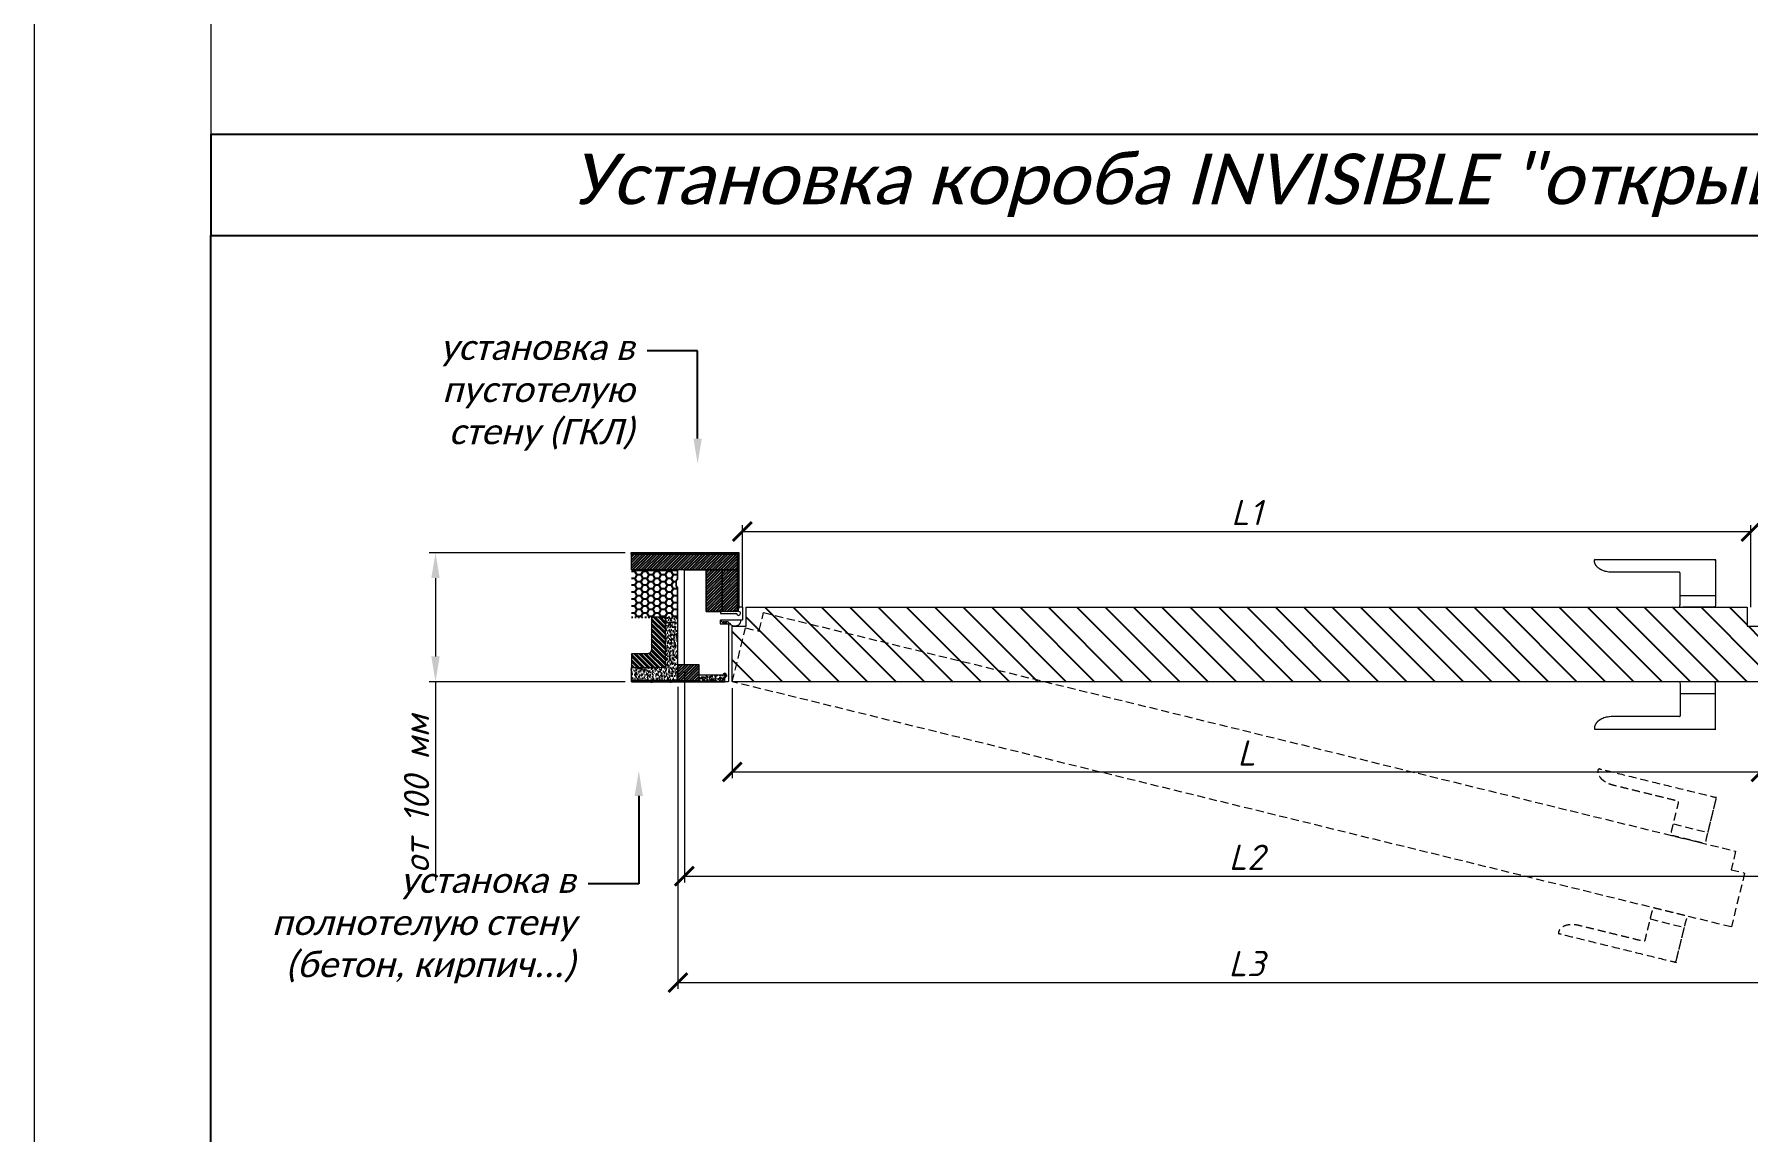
# Model space of a CAD drawing. Header units: millimetres. Extents: x 302870 to 307348, y 96600 to 99758.
# Drawn here: x 302870 to 304225, y 97302 to 98170 of the extents above; entities that cross this region are included whole.
import ezdxf
from ezdxf import colors
from ezdxf.entities.mleader import LeaderData, LeaderLine
from ezdxf.math import Vec2, Vec3

# ---------------------------------------------------------------- set-up
doc = ezdxf.new("R2010")
doc.units = ezdxf.units.MM
for name, pattern in [('03В_70-AC-01-AP-1-АBС_PL1А$0$02E_70-AC-01-АР-1-D_Plan -1 na otm.-4.500$0$HIDDENX2', [19.05, 12.7, -6.35]), ('K5LT_THIN_INCLUDED_TO_HATCHING', [0]), ('TRATTOPUNTO', [25.4, 12.7, -6.35, 0, -6.35])]:
    doc.linetypes.add(name, pattern=pattern)
doc.layers.get('Defpoints').update_dxf_attribs({"color": 172})
for name, color, linetype, lineweight in [('A34_Detail', 253, 'Continuous', 25), ('Короба', 7, 'Continuous', 15), ('Размеры', 7, 'Continuous', 9), ('Штамп-текст', 7, 'Continuous', 9)]:
    doc.layers.add(name, color=color, linetype=linetype, lineweight=lineweight)
doc.layers.add('RETINI', color=7, linetype='Continuous')
doc.styles.add('л30', font='isocpeur.ttf', dxfattribs={"oblique": 15})
doc.styles.add('Размер', font='arial.ttf', dxfattribs={"oblique": 15, "height": 40})
doc.dimstyles.new('ISO-26', dxfattribs={"dimtxt": 20, "dimasz": 20, "dimexe": 5, "dimexo": 5, "dimgap": 5, "dimtad": 1, "dimdec": 1, "dimzin": 9, "dimdsep": 46, "dimtxsty": 'л30', "dimcen": 2.5, "dimclrd": 256, "dimclre": 7, "dimclrt": 256, "dimadec": 0, "dimazin": 0, "dimtfac": 1, "dimtdec": 1, "dimtmove": 0, "dimatfit": 3, "dimfxl": 1, "dimlwd": 5, "dimlwe": 5, "dimarcsym": 0})
pattern_1 = [(45, (161312.751, -28481.1017), (-1.122532015, 1.122532015), [])]

# ---------------------------------------------------------------- blocks, each defined once
blk = doc.blocks.new('_ArchTick')
at = {"color": 0, "linetype": 'ByBlock', "const_width": 0.15}
blk.add_lwpolyline([(-0.5, -0.5), (0.5, 0.5)], dxfattribs=at)
blk = doc.blocks.new('*D12')
at = {"layer": 'Defpoints', "color": 0, "ltscale": 5, "transparency": 16777216}
for p in [(304227.9, 97776.6), (303429.9, 97711.7), (304227.9, 97711.7)]:
    blk.add_point(p, dxfattribs=at)
at = {"layer": 'Размеры', "color": 7, "lineweight": 5, "ltscale": 5, "transparency": 16777216}
for p, q in [((303429.9, 97716.7), (303429.9, 97781.6)), ((304227.9, 97716.7), (304227.9, 97781.6))]:
    blk.add_line(p, q, dxfattribs=at)
at = {"layer": 'Размеры', "lineweight": 5, "ltscale": 5, "transparency": 16777216}
blk.add_line((303429.9, 97776.6), (304227.9, 97776.6), dxfattribs=at)
at = {"layer": 'Размеры', "lineweight": 5, "ltscale": 5, "transparency": 16777216, "xscale": 15, "yscale": 15, "zscale": 15, "rotation": 180}
blk.add_blockref('_ArchTick', (303429.9, 97776.6), dxfattribs=at)
at = {"layer": 'Размеры', "lineweight": 5, "ltscale": 5, "transparency": 16777216, "xscale": 15, "yscale": 15, "zscale": 15}
blk.add_blockref('_ArchTick', (304227.9, 97776.6), dxfattribs=at)
at = {"layer": 'Размеры', "ltscale": 5, "transparency": 16777216, "insert": (303828.9, 97791.6), "char_height": 20, "attachment_point": 5, "style": 'л30'}
blk.add_mtext('L1', dxfattribs=at)
blk = doc.blocks.new('*D13')
at = {"layer": 'Defpoints', "color": 0, "ltscale": 5, "transparency": 16777216}
for p in [(303384, 97671.2), (304273.8, 97671.2), (304273.8, 97503.9)]:
    blk.add_point(p, dxfattribs=at)
at = {"layer": 'Размеры', "color": 7, "lineweight": 5, "ltscale": 5, "transparency": 16777216}
for p, q in [((303384, 97666.2), (303384, 97498.9)), ((304273.8, 97666.2), (304273.8, 97498.9))]:
    blk.add_line(p, q, dxfattribs=at)
at = {"layer": 'Размеры', "lineweight": 5, "ltscale": 5, "transparency": 16777216}
blk.add_line((303384, 97503.9), (304273.8, 97503.9), dxfattribs=at)
at = {"layer": 'Размеры', "lineweight": 5, "ltscale": 5, "transparency": 16777216, "xscale": 15, "yscale": 15, "zscale": 15, "rotation": 180}
blk.add_blockref('_ArchTick', (303384, 97503.9), dxfattribs=at)
at = {"layer": 'Размеры', "lineweight": 5, "ltscale": 5, "transparency": 16777216, "xscale": 15, "yscale": 15, "zscale": 15}
blk.add_blockref('_ArchTick', (304273.8, 97503.9), dxfattribs=at)
at = {"layer": 'Размеры', "ltscale": 5, "transparency": 16777216, "insert": (303828.9, 97518.9), "char_height": 20, "attachment_point": 5, "style": 'л30'}
blk.add_mtext('L2', dxfattribs=at)
blk = doc.blocks.new('*D14')
at = {"layer": 'Defpoints', "color": 0, "ltscale": 5, "transparency": 16777216}
for p in [(303421.9, 97657.7), (304235.9, 97657.7), (304235.9, 97586.4)]:
    blk.add_point(p, dxfattribs=at)
at = {"layer": 'Размеры', "color": 7, "lineweight": 5, "ltscale": 5, "transparency": 16777216}
for p, q in [((303421.9, 97652.7), (303421.9, 97581.4)), ((304235.9, 97652.7), (304235.9, 97581.4))]:
    blk.add_line(p, q, dxfattribs=at)
at = {"layer": 'Размеры', "lineweight": 5, "ltscale": 5, "transparency": 16777216}
blk.add_line((303421.9, 97586.4), (304235.9, 97586.4), dxfattribs=at)
at = {"layer": 'Размеры', "lineweight": 5, "ltscale": 5, "transparency": 16777216, "xscale": 15, "yscale": 15, "zscale": 15, "rotation": 180}
blk.add_blockref('_ArchTick', (303421.9, 97586.4), dxfattribs=at)
at = {"layer": 'Размеры', "lineweight": 5, "ltscale": 5, "transparency": 16777216, "xscale": 15, "yscale": 15, "zscale": 15}
blk.add_blockref('_ArchTick', (304235.9, 97586.4), dxfattribs=at)
at = {"layer": 'Размеры', "ltscale": 5, "transparency": 16777216, "insert": (303828.9, 97601.4), "char_height": 20, "attachment_point": 5, "style": 'л30'}
blk.add_mtext('L', dxfattribs=at)
blk = doc.blocks.new('*D15')
at = {"layer": 'Defpoints', "color": 0, "ltscale": 5, "transparency": 16777216}
for p in [(304279, 97672.5), (303378.9, 97658.7), (304279, 97419.8)]:
    blk.add_point(p, dxfattribs=at)
at = {"layer": 'Размеры', "color": 7, "lineweight": 5, "ltscale": 5, "transparency": 16777216}
for p, q in [((304279, 97667.5), (304279, 97414.8)), ((303378.9, 97653.7), (303378.9, 97414.8))]:
    blk.add_line(p, q, dxfattribs=at)
at = {"layer": 'Размеры', "lineweight": 5, "ltscale": 5, "transparency": 16777216}
blk.add_line((303378.9, 97419.8), (304279, 97419.8), dxfattribs=at)
at = {"layer": 'Размеры', "lineweight": 5, "ltscale": 5, "transparency": 16777216, "xscale": 15, "yscale": 15, "zscale": 15, "rotation": 180}
blk.add_blockref('_ArchTick', (303378.9, 97419.8), dxfattribs=at)
at = {"layer": 'Размеры', "lineweight": 5, "ltscale": 5, "transparency": 16777216, "xscale": 15, "yscale": 15, "zscale": 15}
blk.add_blockref('_ArchTick', (304279, 97419.8), dxfattribs=at)
at = {"layer": 'Размеры', "ltscale": 5, "transparency": 16777216, "insert": (303828.9, 97434.8), "char_height": 20, "attachment_point": 5, "style": 'л30'}
blk.add_mtext('L3', dxfattribs=at)
blk = doc.blocks.new('*D33')
at = {"layer": 'Defpoints', "color": 0, "ltscale": 5, "transparency": 16777216}
for p in [(303342.1, 97759.7), (303187.1, 97657.7), (303342.1, 97657.7)]:
    blk.add_point(p, dxfattribs=at)
at = {"layer": 'Размеры', "color": 7, "lineweight": 5, "ltscale": 5, "transparency": 16777216}
for p, q in [((303337.1, 97759.7), (303182.1, 97759.7)), ((303337.1, 97657.7), (303182.1, 97657.7))]:
    blk.add_line(p, q, dxfattribs=at)
at = {"layer": 'Размеры', "lineweight": 5, "ltscale": 5, "transparency": 16777216}
for p, q in [((303187.1, 97739.7), (303187.1, 97677.7)), ((303187.1, 97657.7), (303187.1, 97500.4))]:
    blk.add_line(p, q, dxfattribs=at)
at = {"layer": 'Размеры', "ltscale": 5, "transparency": 16777216}
for points in [[(303183.8, 97739.7), (303190.4, 97739.7), (303187.1, 97759.7)], [(303183.8, 97677.7), (303190.4, 97677.7), (303187.1, 97657.7)]]:
    blk.add_solid(points, dxfattribs=at)
at = {"layer": 'Размеры', "ltscale": 5, "transparency": 16777216, "insert": (303172.1, 97569), "char_height": 20, "attachment_point": 5, "rotation": 90, "style": 'л30'}
blk.add_mtext('от 100 мм', dxfattribs=at)

msp = doc.modelspace()

# ---------------------------------------------------------------- hatches: boundary and pattern name
at = {"layer": 'A34_Detail'}
h = msp.add_hatch(dxfattribs=at)
h.set_pattern_fill('ANSI31', color=256, scale=0.5, style=0)
h.set_pattern_definition(pattern_1)
h.paths.add_polyline_path([(303342.09, 97758.72), (303426.32, 97758.72), (303426.32, 97746.22), (303413.82, 97746.22), (303401.32, 97746.22), (303342.09, 97746.22)])
h = msp.add_hatch(dxfattribs=at)
h.set_pattern_fill('ANSI31', color=256, scale=0.5, style=0)
h.set_pattern_definition(pattern_1)
h.paths.add_polyline_path([(303401.32, 97746.22), (303413.82, 97746.22), (303413.82, 97713.22), (303401.62, 97713.22, -0.4142136), (303401.32, 97713.52)])
h = msp.add_hatch(dxfattribs=at)
h.set_pattern_fill('ANSI31', color=256, scale=0.5, style=0)
h.set_pattern_definition(pattern_1)
h.paths.add_polyline_path([(303413.82, 97746.22), (303426.32, 97746.22), (303426.32, 97713.22), (303413.82, 97713.22)])
h = msp.add_hatch(dxfattribs=at)
h.set_pattern_fill('ANSI31', color=256, scale=0.5, style=0)
h.set_pattern_definition(pattern_1)
h.paths.add_polyline_path([(303378.82, 97671.22), (303378.82, 97658.72), (303395.72, 97658.72), (303395.72, 97671.22)])
at = {"layer": 'RETINI', "linetype": 'Continuous'}
h = msp.add_hatch(dxfattribs=at)
h.set_pattern_fill('AR-CONC', color=8, scale=0.025, style=0)
h.set_pattern_definition([(50, (161312.751, -28481.1017), (4.554616725, -0.39847714), [0.47625, -5.23875]), (355, (161312.751, -28481.1017), (-0.88108554, 4.77642113), [0.381, -4.1910146]), (100.4514447, (161313.1306, -28481.135), (3.67353118, 4.3779438), [0.40475022, -4.45225611]), (46.1842, (161312.751, -28479.8317), (6.77697602, -1.0510582), [0.714375, -7.858125]), (96.6355576, (161313.316, -28479.919), (5.93510335, 6.18565311), [0.60712558, -6.6783902]), (351.184151, (161312.751, -28479.832), (5.93510335, 6.18565311), [0.57149918, -6.2864933]), (21, (161313.386, -28480.1492), (3.79035978, -2.556629955), [0.47625, -5.23875]), (326, (161313.386, -28480.149), (1.54505071, 4.60469915), [0.381, -4.191]), (71.451445, (161313.702, -28480.3623), (5.33541048, 2.04806922), [0.40475022, -4.45224844]), (37.5, (161312.751, -28481.1017), (0.077215081, 2.113875972), [0, -4.1402, 0, -4.2545, 0, -4.206875]), (7.5, (161312.751, -28481.1017), (1.670491563, 2.50451437), [0, -2.4257, 0, -4.04495, 0, -1.603375]), (327.5, (161311.335, -28481.1017), (3.389764879, -0.1432186), [0, -1.5875, 0, -4.953, 0, -6.57225]), (317.5, (161310.7, -28481.1017), (3.703229535, 0.635662276), [0, -2.06375, 0, -3.2893, 0, -4.66725])])
h.paths.add_polyline_path([(303342, 97759.72), (303426.9, 97759.72), (303426.9, 97758.72), (303426.9, 97715.88), (303426.32, 97715.88), (303426.32, 97746.22), (303426.32, 97758.72), (303342, 97758.72)])
h = msp.add_hatch(color=254, dxfattribs=at)
edge = h.paths.add_edge_path()
edge.add_line((303378.9, 97708.72), (303378.9, 97731.74))
edge.add_arc((303377.65, 97731.74), 1.25, 360, 415.61157)
edge.add_arc((303379.06, 97733.8), 1.25, 180, 235.61157, ccw=False)
edge.add_line((303377.81, 97733.8), (303377.81, 97737.3))
edge.add_arc((303379.06, 97737.3), 1.25, 124.38843, 180, ccw=False)
edge.add_arc((303377.65, 97739.37), 1.25, 304.38843, 360)
edge.add_line((303378.9, 97739.37), (303378.9, 97744.97))
edge.add_arc((303377.65, 97744.97), 1.25, 0, 90)
edge.add_line((303377.65, 97746.22), (303342.09, 97746.22))
edge.add_line((303342.09, 97746.22), (303342.09, 97745.62))
edge.add_line((303342.09, 97745.62), (303377.65, 97745.62))
edge.add_arc((303377.65, 97744.97), 0.65, 0, 90, ccw=False)
edge.add_line((303378.3, 97744.97), (303378.3, 97739.37))
edge.add_arc((303377.65, 97739.37), 0.65, -55.61157, 0, ccw=False)
edge.add_arc((303379.06, 97737.3), 1.85, 124.38843, 180)
edge.add_line((303377.21, 97737.3), (303377.21, 97733.8))
edge.add_arc((303379.06, 97733.8), 1.85, 180, 235.61157)
edge.add_arc((303377.65, 97731.74), 0.65, 0, 55.61157, ccw=False)
edge.add_line((303378.3, 97731.74), (303378.3, 97708.72))
edge.add_line((303378.3, 97708.72), (303378.9, 97708.72))
h = msp.add_hatch(dxfattribs=at)
h.set_pattern_fill('HONEY', angle=180)
h.set_pattern_definition([(180, (161312.8373, -28476.802), (-4.7625, -2.749630645), [3.175, -6.35]), (300, (161312.8373, -28476.802), (4.76249999, -2.749630663), [3.175, -6.35]), (240, (161312.8373, -28476.802), (-1e-08, -5.49926131), [-6.35, 3.175])])
edge = h.paths.add_edge_path()
edge.add_arc((303377.65, 97731.74), 0.65, 0, 55.61157)
edge.add_arc((303379.06, 97733.8), 1.85, 180, 235.61157, ccw=False)
edge.add_line((303377.21, 97733.8), (303377.21, 97737.3))
edge.add_arc((303379.06, 97737.3), 1.85, 124.38843, 180, ccw=False)
edge.add_arc((303377.65, 97739.37), 0.65, 304.38843, 360)
edge.add_line((303378.3, 97739.37), (303378.3, 97744.97))
edge.add_arc((303377.65, 97744.97), 0.65, 0, 90)
edge.add_line((303377.65, 97745.62), (303342.09, 97745.62))
edge.add_line((303342.09, 97745.62), (303342.09, 97708.72))
edge.add_line((303342.09, 97708.72), (303378.3, 97708.72))
edge.add_line((303378.3, 97708.72), (303378.3, 97731.74))
h = msp.add_hatch(dxfattribs=at)
h.set_pattern_fill('ANSI31', color=8, scale=5, angle=90)
h.set_pattern_definition([(135, (177650.14, -27955.498), (-11.2253202, -11.2253202), [])])
h.paths.add_polyline_path([(304235.88, 97701.67), (304224.87, 97701.67), (304224.87, 97716.72), (303432.94, 97716.72), (303432.94, 97702.22), (303432.94, 97701.67), (303421.92, 97701.67), (303421.92, 97657.72), (304235.88, 97657.72)])
h = msp.add_hatch(dxfattribs=at)
h.set_pattern_fill('AR-CONC', color=8, scale=0.025, angle=90, style=0)
h.set_pattern_definition([(140, (168412.2264, -31266.4342), (0.39847714, 4.554616725), [0.47625, -5.23875]), (85, (168412.2264, -31266.4342), (-4.77642113, -0.88108554), [0.381, -4.1910146]), (190.4514447, (168412.2596, -31266.0547), (-4.3779438, 3.67353118), [0.40475022, -4.45225611]), (136.1842, (168410.9564, -31266.434), (1.0510582, 6.77697602), [0.714375, -7.858125]), (186.6355576, (168411.044, -31265.8695), (-6.18565311, 5.93510335), [0.60712558, -6.6783902]), (81.184151, (168410.9564, -31266.434), (-6.18565311, 5.93510335), [0.57149918, -6.2864933]), (111, (168411.274, -31265.7992), (2.556629955, 3.79035978), [0.47625, -5.23875]), (56, (168411.274, -31265.7992), (-4.60469915, 1.54505071), [0.381, -4.191]), (161.451445, (168411.487, -31265.4834), (-2.04806922, 5.33541048), [0.40475022, -4.45224844]), (127.5, (168412.2264, -31266.4342), (-2.113875972, 0.077215081), [0, -4.1402, 0, -4.2545, 0, -4.206875]), (97.5, (168412.2264, -31266.4342), (-2.50451437, 1.670491563), [0, -2.4257, 0, -4.04495, 0, -1.603375]), (57.5, (168412.2264, -31267.8503), (0.1432186, 3.389764879), [0, -1.5875, 0, -4.953, 0, -6.57225]), (47.5, (168412.2264, -31268.4853), (-0.635662276, 3.703229535), [0, -2.06375, 0, -3.2893, 0, -4.66725])])
h.paths.add_polyline_path([(303342.09, 97658.72), (303378.9, 97658.72), (303378.9, 97671.42), (303378.9, 97708.72), (303369.1, 97708.72), (303369.1, 97668.92), (303342.09, 97668.92)])
h = msp.add_hatch(dxfattribs=at)
h.set_pattern_fill('ANSI32', scale=0.3, angle=90, style=0)
h.set_pattern_definition([(135, (168878.5, -31985.9), (-2.020557627, -2.020557627), []), (135, (168878.5, -31984.553), (-2.020557627, -2.020557627), [])])
edge = h.paths.add_edge_path()
edge.add_line((303342.09, 97668.92), (303369.1, 97668.92))
edge.add_line((303369.1, 97668.92), (303369.1, 97708.72))
edge.add_line((303369.1, 97708.72), (303358.1, 97708.72))
edge.add_line((303358.1, 97708.72), (303358.1, 97683.73))
edge.add_arc((303354.1, 97683.73), 4, -90, 0, ccw=False)
edge.add_line((303354.1, 97679.73), (303342.09, 97679.73))
edge.add_line((303342.09, 97679.73), (303342.09, 97668.92))
h = msp.add_hatch(dxfattribs=at)
h.set_pattern_fill('AR-CONC', color=8, scale=0.025, style=0)
h.set_pattern_definition([(50, (177361.032, -28572.0755), (4.554616725, -0.39847714), [0.47625, -5.23875]), (355, (177361.032, -28572.0755), (-0.88108554, 4.77642113), [0.381, -4.1910146]), (100.4514447, (177361.4115, -28572.1087), (3.67353118, 4.3779438), [0.40475022, -4.45225611]), (46.1842, (177361.032, -28570.8055), (6.77697602, -1.0510582), [0.714375, -7.858125]), (96.6355576, (177361.597, -28570.893), (5.93510335, 6.18565311), [0.60712558, -6.6783902]), (351.184151, (177361.032, -28570.8055), (5.93510335, 6.18565311), [0.57149918, -6.2864933]), (21, (177361.667, -28571.123), (3.79035978, -2.556629955), [0.47625, -5.23875]), (326, (177361.667, -28571.123), (1.54505071, 4.60469915), [0.381, -4.191]), (71.451445, (177361.983, -28571.336), (5.33541048, 2.04806922), [0.40475022, -4.45224844]), (37.5, (177361.032, -28572.0755), (0.077215081, 2.113875972), [0, -4.1402, 0, -4.2545, 0, -4.206875]), (7.5, (177361.032, -28572.0755), (1.670491563, 2.50451437), [0, -2.4257, 0, -4.04495, 0, -1.603375]), (327.5, (177359.6159, -28572.0755), (3.389764879, -0.1432186), [0, -1.5875, 0, -4.953, 0, -6.57225]), (317.5, (177358.981, -28572.0755), (3.703229535, 0.635662276), [0, -2.06375, 0, -3.2893, 0, -4.66725])])
h.paths.add_polyline_path([(303415.9, 97661.24, -0.3800824), (303416.08, 97661.44, 2.0614178), (303414.41, 97663.11, -0.3800824), (303414.21, 97662.93), (303395.72, 97662.93), (303395.72, 97658.72), (303378.9, 97658.72), (303342.09, 97658.72), (303342.09, 97657.72), (303416.1, 97657.72, -0.4142136), (303415.9, 97657.92)])

# ---------------------------------------------------------------- linework, layer by layer
at = {"color": 8, "linetype": 'Continuous', "lineweight": 15}
for p, q in [((304171.88, 97725.92), (304199.88, 97725.92)), ((304171.88, 97648.52), (304199.88, 97648.52))]:
    msp.add_line(p, q, dxfattribs=at)
at = {"color": 7, "linetype": 'TRATTOPUNTO', "ltscale": 0.1}
msp.add_line((303342.09, 97708.72), (303378.9, 97708.72), dxfattribs=at)
for p, q in [((303342.09, 97658.72), (303378.9, 97658.72)), ((303416.1, 97657.72), (303342.09, 97657.72))]:
    msp.add_line(p, q)
at = {"color": 251, "linetype": '03В_70-AC-01-AP-1-АBС_PL1А$0$02E_70-AC-01-АР-1-D_Plan -1 na otm.-4.500$0$HIDDENX2', "lineweight": 9, "ltscale": 0.5}
for p, q in [((304166.53, 97545.25), (304193.72, 97538.58)), ((304148.09, 97470.08), (304175.28, 97463.41))]:
    msp.add_line(p, q, dxfattribs=at)
at = {"ltscale": 5}
for points in [[(303009.41, 98010.74), (305137.81, 98010.74), (305137.81, 98090.52), (303009.41, 98090.52)], [(303009.41, 98010.74), (305137.81, 98010.74), (305137.81, 96670.12), (303009.41, 96670.12)]]:
    msp.add_lwpolyline(points, close=True, dxfattribs=at)
at = {"elevation": 0}
for points in [[(303426.32, 97758.72), (303342.09, 97758.72), (303342.09, 97759.72), (303426.9, 97759.72), (303426.9, 97758.72)], [(303426.9, 97758.72), (303426.9, 97715.88), (303426.32, 97715.88), (303426.32, 97758.72)]]:
    msp.add_lwpolyline(points, dxfattribs=at)
at = {"color": 251, "linetype": '03В_70-AC-01-AP-1-АBС_PL1А$0$02E_70-AC-01-АР-1-D_Plan -1 na otm.-4.500$0$HIDDENX2', "lineweight": 9, "ltscale": 0.5, "elevation": 0}
msp.add_lwpolyline([(303432.39, 97700.4), (303443.09, 97697.78), (303443.22, 97698.31), (303443.22, 97698.31), (303446.68, 97712.39), (304215.8, 97523.69), (304215.8, 97523.69), (304212.21, 97509.08), (304222.91, 97506.45), (304212.44, 97463.77), (303421.92, 97657.72)], close=True, dxfattribs=at)
at = {"color": 8, "linetype": 'Continuous', "lineweight": 15}
for points in [[(304199.88, 97753.52, 0), (304199.88, 97735.12, 0), (304199.88, 97716.72, 0), (304185.88, 97716.72, 0), (304171.88, 97716.72, 0), (304171.88, 97730.12, 0), (304171.88, 97743.52, 0), (304171.88, 97744.32, 0), (304171.08, 97744.32, 0), (304144.57, 97744.32, 0), (304118.06, 97744.32, 0), (304112.26, 97744.32, 0), (304108.16, 97747.01, 0), (304104.06, 97749.71, 0), (304104.06, 97753.52, 0), (304104.06, 97754.32, 0), (304104.86, 97754.32, 0), (304151.97, 97754.32, 0), (304199.08, 97754.32, 0), (304199.41, 97754.32, 0), (304199.65, 97754.08, 0), (304199.88, 97753.85, 0), (304199.88, 97753.52, 0), (304199.88, 97739.72, 0), (304199.88, 97725.92, 0)], [(304199.88, 97620.92, 0), (304199.88, 97639.32, 0), (304199.88, 97657.72, 0), (304185.88, 97657.72, 0), (304171.88, 97657.72, 0), (304171.88, 97644.32, 0), (304171.88, 97630.92, 0), (304171.88, 97630.12, 0), (304171.08, 97630.12, 0), (304144.57, 97630.12, 0), (304118.06, 97630.12, 0), (304112.26, 97630.12, 0), (304108.16, 97627.42, 0), (304104.06, 97624.73, 0), (304104.06, 97620.92, 0), (304104.06, 97620.12, 0), (304104.86, 97620.12, 0), (304151.97, 97620.12, 0), (304199.08, 97620.12, 0), (304199.41, 97620.12, 0), (304199.65, 97620.35, 0), (304199.88, 97620.59, 0), (304199.88, 97620.92, 0), (304199.88, 97634.72, 0), (304199.88, 97648.52, 0)]]:
    msp.add_rational_spline(points, [1, 1, 1, 1, 1, 1, 1, 0.707106781187, 1, 1, 1, 0.923879532511, 1, 0.923879532511, 1, 0.707106781187, 1, 1, 1, 0.923648733209, 1, 0.923648733209, 1, 1, 1], degree=2, knots=[0, 0, 0, 1, 1, 2, 2, 3, 3, 4.5707963, 4.5707963, 5.5707963, 5.5707963, 6.3561945, 6.3561945, 7.1415927, 7.1415927, 8.712389, 8.712389, 9.712389, 9.712389, 10.4989925, 10.4989925, 11.285596, 11.285596, 12.285596, 12.285596, 12.285596], dxfattribs=at)
at = {"color": 251, "linetype": '03В_70-AC-01-AP-1-АBС_PL1А$0$02E_70-AC-01-АР-1-D_Plan -1 na otm.-4.500$0$HIDDENX2', "lineweight": 9, "ltscale": 0.5}
for points in [[(304200.3, 97565.38, 0), (304195.92, 97547.51, 0), (304191.53, 97529.64, 0), (304177.94, 97532.98, 0), (304164.34, 97536.32, 0), (304167.53, 97549.33, 0), (304170.73, 97562.34, 0), (304170.92, 97563.12, 0), (304170.14, 97563.31, 0), (304144.39, 97569.63, 0), (304118.64, 97575.95, 0), (304113.01, 97577.33, 0), (304109.67, 97580.92, 0), (304106.33, 97584.52, 0), (304107.23, 97588.22, 0), (304107.43, 97589, 0), (304108.2, 97588.8, 0), (304153.96, 97577.58, 0), (304199.72, 97566.35, 0), (304200.04, 97566.27, 0), (304200.21, 97565.99, 0), (304200.38, 97565.7, 0), (304200.3, 97565.38, 0), (304197.01, 97551.98, 0), (304193.72, 97538.58, 0)], [(304168.71, 97436.6, 0), (304173.09, 97454.47, 0), (304177.47, 97472.34, 0), (304163.88, 97475.68, 0), (304150.28, 97479.02, 0), (304147.09, 97466, 0), (304143.89, 97452.99, 0), (304143.7, 97452.21, 0), (304142.93, 97452.4, 0), (304117.18, 97458.72, 0), (304091.43, 97465.04, 0), (304085.8, 97466.42, 0), (304081.17, 97464.78, 0), (304076.55, 97463.14, 0), (304075.64, 97459.44, 0), (304075.45, 97458.66, 0), (304076.22, 97458.47, 0), (304121.98, 97447.24, 0), (304167.74, 97436.02, 0), (304168.06, 97435.94, 0), (304168.34, 97436.11, 0), (304168.63, 97436.28, 0), (304168.71, 97436.61, 0), (304171.99, 97450.01, 0), (304175.28, 97463.41, 0)]]:
    msp.add_rational_spline(points, [1, 1, 1, 1, 1, 1, 1, 0.707106781187, 1, 1, 1, 0.923879532511, 1, 0.923879532511, 1, 0.707106781187, 1, 1, 1, 0.923648733209, 1, 0.923648733209, 1, 1, 1], degree=2, knots=[0, 0, 0, 1, 1, 2, 2, 3, 3, 4.5707963, 4.5707963, 5.5707963, 5.5707963, 6.3561945, 6.3561945, 7.1415927, 7.1415927, 8.712389, 8.712389, 9.712389, 9.712389, 10.4989925, 10.4989925, 11.285596, 11.285596, 12.285596, 12.285596, 12.285596], dxfattribs=at)
at = {"layer": 'Короба'}
for p, q in [((303378.9, 97708.72), (303378.3, 97708.72)), ((303378.9, 97658.72), (303378.9, 97708.72))]:
    msp.add_line(p, q, dxfattribs=at)
at = {"layer": 'Короба', "ltscale": 10}
msp.add_line((303342.09, 97657.72), (303342.09, 97668.92), dxfattribs=at)
at = {"layer": 'Короба', "elevation": 0}
msp.add_lwpolyline([(303426.32, 97746.22), (303342.09, 97746.22), (303342.09, 97758.72), (303426.32, 97758.72)], close=True, dxfattribs=at)
for points in [[(303378.9, 97708.66), (303378.9, 97731.74, 0.2475285), (303378.36, 97732.77, -0.2475285), (303377.81, 97733.8), (303377.81, 97737.3, -0.2475285), (303378.36, 97738.34, 0.2475285), (303378.9, 97739.37), (303378.9, 97744.97, 0.4142136), (303377.65, 97746.22), (303342.09, 97746.22)], [(303342.09, 97745.62), (303377.65, 97745.62, -0.4142136), (303378.3, 97744.97), (303378.3, 97739.37, -0.2475285), (303378.02, 97738.83, 0.2475285), (303377.21, 97737.3), (303377.21, 97733.8, 0.2475285), (303378.02, 97732.28, -0.2475285), (303378.3, 97731.74), (303378.3, 97708.72)], [(303428.56, 97705.43), (303428.56, 97706.32), (303428.56, 97706.37), (303428.54, 97706.41), (303428.53, 97706.45), (303428.5, 97706.48), (303428.47, 97706.52), (303428.43, 97706.54), (303428.38, 97706.55), (303428.34, 97706.57), (303428.3, 97706.57), (303428.25, 97706.56), (303428.21, 97706.55), (303428.17, 97706.52), (303428.13, 97706.5), (303428.11, 97706.46), (303428.08, 97706.42), (303419.04, 97706.42), (303419.03, 97706.45), (303419.01, 97706.47), (303418.98, 97706.5), (303418.95, 97706.51), (303418.92, 97706.52), (303418.89, 97706.52), (303418.85, 97706.51), (303418.82, 97706.49), (303418.79, 97706.48), (303418.77, 97706.45), (303418.76, 97706.42), (303418.16, 97706.42), (303418.14, 97706.45), (303418.12, 97706.47), (303418.1, 97706.5), (303418.06, 97706.51), (303418.03, 97706.52), (303418, 97706.52), (303417.97, 97706.51), (303417.94, 97706.5), (303417.91, 97706.48), (303417.89, 97706.45), (303417.87, 97706.42), (303417.25, 97706.42), (303417.23, 97706.45), (303417.21, 97706.48), (303417.18, 97706.5), (303417.15, 97706.51), (303417.12, 97706.52), (303417.09, 97706.52), (303417.05, 97706.51), (303417.02, 97706.49), (303417, 97706.47), (303416.98, 97706.45), (303416.96, 97706.42), (303416.25, 97706.42), (303416.24, 97706.45), (303416.22, 97706.48), (303416.19, 97706.5), (303416.16, 97706.51), (303416.12, 97706.52), (303416.09, 97706.52), (303416.06, 97706.51), (303416.03, 97706.5), (303416, 97706.48), (303415.98, 97706.45), (303415.96, 97706.42), (303413.73, 97706.42), (303413.66, 97706.42), (303413.59, 97706.4), (303413.53, 97706.39), (303413.47, 97706.36), (303413.41, 97706.32), (303413.36, 97706.28), (303413.31, 97706.23), (303413.27, 97706.18), (303413.24, 97706.12), (303413.21, 97706.06), (303413.19, 97705.99), (303413.18, 97705.93), (303413.18, 97705.86), (303413.19, 97705.79), (303413.2, 97705.72), (303413.22, 97705.66), (303413.25, 97705.6), (303413.41, 97705.32), (303415.11, 97703.52), (303415.15, 97703.49), (303415.19, 97703.46), (303415.23, 97703.44), (303415.28, 97703.43), (303415.33, 97703.43), (303415.38, 97703.43), (303415.43, 97703.44), (303415.47, 97703.46), (303415.52, 97703.49), (303415.55, 97703.53), (303415.58, 97703.57), (303415.6, 97703.61), (303415.62, 97703.66), (303415.63, 97703.71), (303415.63, 97703.75), (303415.62, 97703.81), (303415.6, 97703.85), (303415.58, 97703.89), (303414.64, 97705.32), (303415.41, 97705.32), (303417.1, 97703.52), (303417.14, 97703.49), (303417.18, 97703.46), (303417.23, 97703.44), (303417.28, 97703.43), (303417.32, 97703.43), (303417.37, 97703.43), (303417.42, 97703.44), (303417.47, 97703.46), (303417.51, 97703.49), (303417.54, 97703.53), (303417.58, 97703.57), (303417.6, 97703.61), (303417.61, 97703.66), (303417.62, 97703.71), (303417.62, 97703.75), (303417.61, 97703.81), (303417.6, 97703.85), (303417.57, 97703.89), (303416.63, 97705.32), (303417.96, 97705.32), (303418, 97705.32), (303418.1, 97705.31), (303418.2, 97705.29), (303418.3, 97705.26), (303418.39, 97705.22), (303418.48, 97705.18), (303418.56, 97705.12), (303418.64, 97705.07), (303418.72, 97705), (303418.79, 97704.93), (303418.85, 97704.86), (303418.91, 97704.77), (303418.96, 97704.69), (303419, 97704.6), (303419.04, 97704.51), (303419.06, 97704.41), (303419.09, 97704.32), (303419.1, 97704.22), (303419.1, 97704.12), (303419.1, 97704.02), (303418.92, 97702.05), (303419.03, 97702.05), (303419.1, 97702.07), (303419.16, 97702.08), (303419.24, 97702.11), (303419.3, 97702.14), (303419.36, 97702.18), (303419.41, 97702.23), (303419.45, 97702.29), (303419.49, 97702.34), (303419.52, 97702.41), (303419.55, 97702.48), (303419.57, 97702.55), (303419.77, 97703.7), (303419.74, 97703.7), (303419.7, 97703.72), (303419.68, 97703.74), (303419.66, 97703.77), (303419.65, 97703.81), (303419.64, 97703.84), (303419.65, 97703.87), (303419.66, 97703.91), (303419.68, 97703.94), (303419.71, 97703.96), (303419.74, 97703.98), (303419.77, 97703.98), (303419.81, 97703.99), (303419.84, 97703.98), (303419.88, 97703.97), (303419.9, 97703.95), (303419.92, 97703.92), (303419.94, 97703.89), (303419.94, 97703.85), (303419.94, 97703.82), (303419.93, 97703.79), (303419.91, 97703.75, 0.2712503), (303424.56, 97701.97, 0.1556705), (303427.7, 97703.32, 0.1798071), (303428.56, 97705.27), (303428.56, 97706.37)]]:
    msp.add_lwpolyline(points, format="xyb", dxfattribs=at)
at = {"layer": 'Короба', "color": 1, "elevation": 0}
msp.add_lwpolyline([(303401.32, 97746.22), (303401.32, 97713.22), (303407.86, 97713.22), (303412.72, 97713.22), (303412.72, 97711.72), (303425.21, 97711.72, -0.3800824), (303425.41, 97711.54, 2.0614178), (303427.08, 97713.21, -0.3800824), (303426.9, 97713.41), (303426.9, 97716.73, -0.4142136), (303427.1, 97716.93), (303429.42, 97716.93, -0.4142136), (303429.92, 97716.43), (303429.92, 97706.92, -0.4142136), (303429.42, 97706.42), (303412.62, 97706.42, 0.4142136), (303412.42, 97706.22), (303412.42, 97703.62, 0.4142136), (303412.62, 97703.42), (303418.12, 97703.42, -0.3999605), (303418.32, 97703.61), (303418.72, 97703.61, -0.4142136), (303418.92, 97703.41), (303418.92, 97658.22, -0.4142136), (303418.42, 97657.72), (303416.1, 97657.72, -0.4142136), (303415.9, 97657.92), (303415.9, 97661.24, -0.3800824), (303416.08, 97661.44, 2.0614178), (303414.41, 97663.11, -0.3800824), (303414.21, 97662.93), (303395.72, 97662.93), (303395.72, 97671.22), (303384.02, 97671.22), (303384.02, 97746.22)], format="xyb", close=True, dxfattribs=at)
at = {"layer": 'Короба', "ltscale": 10, "elevation": 0}
for points in [[(303413.82, 97713.22), (303401.32, 97713.22), (303401.32, 97746.22), (303413.82, 97746.22)], [(303426.32, 97713.22), (303413.82, 97713.22), (303413.82, 97746.22), (303426.32, 97746.22)]]:
    msp.add_lwpolyline(points, close=True, dxfattribs=at)
msp.add_lwpolyline([(303369.1, 97708.72), (303358.1, 97708.72), (303358.1, 97683.73, -0.4142136), (303354.1, 97679.73), (303342.09, 97679.73), (303342.09, 97668.92), (303369.1, 97668.92)], format="xyb", close=True, dxfattribs=at)
at = {"layer": 'Короба', "ltscale": 10}
msp.add_lwpolyline([(303378.9, 97671.22), (303378.9, 97658.72), (303395.72, 97658.72), (303395.72, 97671.22)], close=True, dxfattribs=at)
at = {"layer": 'Размеры', "linetype": 'K5LT_THIN_INCLUDED_TO_HATCHING'}
msp.add_line((303421.92, 97701.67), (303421.92, 97701.67), dxfattribs=at)
at = {"layer": 'Размеры', "linetype": 'K5LT_THIN_INCLUDED_TO_HATCHING', "elevation": 0}
msp.add_lwpolyline([(303421.92, 97701.67), (303432.94, 97701.67), (303432.94, 97702.22), (303432.94, 97702.22), (303432.94, 97716.72), (304224.87, 97716.72), (304224.87, 97716.72), (304224.87, 97701.67), (304235.88, 97701.67), (304235.88, 97657.72), (303421.92, 97657.72)], close=True, dxfattribs=at)
at = {"layer": 'Штамп-текст', "ltscale": 5}
for points in [[(307347.93, 96600.22), (307347.93, 99758.23), (302869.62, 99758.23), (302869.62, 96600.22)], [(303009.41, 96670.12), (307278.04, 96670.12), (307278.04, 99688.34), (303009.41, 99688.34)], [(307278.04, 96670.12), (307278.04, 99688.34), (303009.41, 99688.34), (303009.41, 96670.12)]]:
    msp.add_lwpolyline(points, close=True, dxfattribs=at)

# ---------------------------------------------------------------- texts
at = {"ltscale": 5, "insert": (303293.91, 98075.46), "char_height": 40, "attachment_point": 1, "style": 'Размер'}
msp.add_mtext_dynamic_manual_height_columns('{\\fCalibri Light|b0|i0|c204|p34;Установка короба \\A1;INVISIBLE\\A0; "открывание из проема (out)"}', width=1738.6022, gutter_width=12.5, heights=[0], dxfattribs=at)

# ---------------------------------------------------------------- dimensions: what is measured, and where the dimension line sits
at = {"layer": 'Размеры', "ltscale": 5}
for base, p1, p2, text, picture, middle in [((304227.88, 97776.57), (303429.92, 97711.67), (304227.88, 97711.67), 'L1', '*D12', (303828.9, 97776.57)), ((304278.99, 97419.82), (303378.9, 97658.72), (304278.99, 97672.47), 'L3', '*D15', (303828.94, 97419.82)), ((304273.79, 97503.87), (303384.02, 97671.22), (304273.79, 97671.22), 'L2', '*D13', (303828.9, 97503.87)), ((304235.88, 97586.45), (303421.92, 97657.72), (304235.88, 97657.72), 'L', '*D14', (303828.9, 97586.45))]:
    dim = msp.add_linear_dim(base=base, p1=p1, p2=p2, text=text, dimstyle='ISO-26', override={"dimasz": 15, "dimblk1": 'ArchTick', "dimblk2": 'ArchTick', "dimsah": 1}, dxfattribs=at)
    dim.commit()
    dim.dimension.update_dxf_attribs({"geometry": picture, "text_midpoint": middle, "dimtype": 160})
dim = msp.add_linear_dim(base=(303187.1, 97657.72), p1=(303342.09, 97759.72), p2=(303342.09, 97657.72), angle=90, text='от 100 мм', dimstyle='ISO-26', dxfattribs=at)
dim.commit()
dim.dimension.update_dxf_attribs({"geometry": '*D33', "text_midpoint": (303187.1, 97569.04), "dimtype": 160})

# ---------------------------------------------------------------- leaders
at = {"ltscale": 5}
ml = msp.add_multileader_mtext('Standard', dxfattribs=at)
ml.set_content('{\\fCalibri Light|b0|i0|c204|p34;установка в\\P пустотелую\\P стену (ГКЛ)}', color=256, style='л30')
ml.set_leader_properties()
ml.build(insert=Vec2(0, 0))
ml.multileader.update_dxf_attribs({"arrow_head_size": 20, "scale": 5})
ctx = ml.context
ctx.base_point, ctx.scale, ctx.char_height, ctx.arrow_head_size, ctx.landing_gap_size, ctx.plane_origin = Vec3(303173.24, 97919.49), 5, 20, 20, 10, Vec3(303194, 98150.76)
ctx.text_align_type = 2
notes = []
notes.append((ctx, [(0, (1, 1, 0), (303394.49, 97919.49), (-1, 0), 40, [(0, [(303394.49, 97830.08)], 0, [])])]))
ctx.mtext.insert, ctx.mtext.alignment, ctx.mtext.flow_direction = Vec3(303344.49, 97932.29), 3, 5
ml = msp.add_multileader_mtext('Standard', dxfattribs=at)
ml.set_content('{\\fCalibri Light|b0|i0|c204|p34;устанока в\\P полнотелую стену\\P (бетон, кирпич...)}', color=256, style='л30')
ml.set_leader_properties()
ml.build(insert=Vec2(0, 0))
ml.multileader.update_dxf_attribs({"arrow_head_size": 20, "scale": 5})
ctx = ml.context
ctx.base_point, ctx.scale, ctx.char_height, ctx.arrow_head_size, ctx.landing_gap_size, ctx.plane_origin = Vec3(303037.53, 97497.95), 5, 20, 20, 10, Vec3(303147.45, 97266.68)
ctx.text_align_type = 2
notes.append((ctx, [(0, (1, 1, 0), (303347.94, 97497.95), (-1, 0), 40, [(0, [(303347.94, 97587.36)], 0, [])])]))
ctx.mtext.insert, ctx.mtext.alignment, ctx.mtext.flow_direction = Vec3(303297.94, 97510.76), 3, 5
for ctx, leaders in notes:
    for number, flags, end, landing, length, lines in leaders:
        leader = LeaderData()
        leader.index, (leader.has_last_leader_line, leader.has_dogleg_vector, leader.attachment_direction) = number, flags
        leader.last_leader_point, leader.dogleg_vector, leader.dogleg_length = Vec3(end), Vec3(landing), length
        for number, points, colour, breaks in lines:
            line = LeaderLine()
            line.index, line.vertices, line.color, line.breaks = number, Vec3.list(points), colors.encode_raw_color(colour), breaks
            leader.lines.append(line)
        ctx.leaders.append(leader)

doc.saveas('drawing.dxf')
